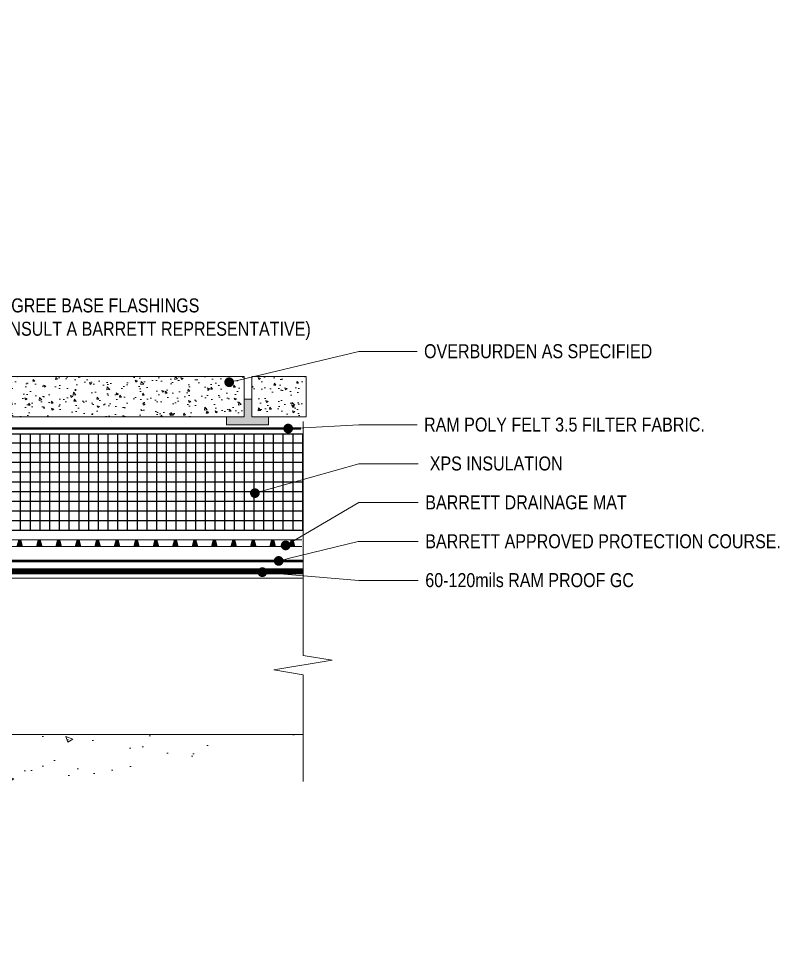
# Model space of a CAD drawing. Header units: inches. Extents: x -0.8 to 83.3, y 0.2 to 50.8.
# Drawn here: x 44.18 to 83.3, y 1.69 to 49.31 of the extents above; entities that cross this region are included whole.
import ezdxf
from ezdxf import colors
from ezdxf.entities.mleader import LeaderData, LeaderLine
from ezdxf.math import Vec2, Vec3

# ---------------------------------------------------------------- set-up
doc = ezdxf.new("R2010")
doc.units = ezdxf.units.IN
doc.header["$MEASUREMENT"] = 0
doc.linetypes.add('Dash', pattern=[0.25, 0.125, -0.125])
doc.linetypes.add('Dashed - Dense', pattern=[0.8, 0.5, -0.3])
for name, color, linetype, lineweight in [('Drainage Mat', 191, 'Continuous', 0), ('New_G - Drawings.2D_Pen_No__100', 7, 'Continuous', 0), ('Others', 190, 'Continuous', 0), ('RAM POLY FELT 3.5 FILTER FABRIC.', 4, 'Dash', 0), ('RamProof SYSTEM MESH', 7, 'Continuous', 0), ('Text', 20, 'Continuous', 0)]:
    doc.layers.add(name, color=color, linetype=linetype, lineweight=lineweight)
doc.layers.add('Insulation Border', color=8, linetype='Continuous')
doc.layers.add('Insulation Foam', color=9, linetype='Continuous')
doc.layers.add('Protection Course', color=99, linetype='Dashed - Dense', lineweight=0, true_color=0x216123)
doc.layers.add('RamProof SYSTEM LIQUID', color=140, linetype='Continuous', lineweight=0, true_color=0x00bfff)
doc.styles.get("Standard").update_dxf_attribs({"font": 'ARIALN.TTF'})

# ---------------------------------------------------------------- blocks, each defined once
blk = doc.blocks.new('*U9')
at = {"layer": 'Drainage Mat'}
h = blk.add_hatch(color=256, dxfattribs=at)
h.dxf.hatch_style = 1
h.paths.add_polyline_path([(0.5, 0.343), (0.447, 0.343), (0.355, 0), (0.5, 0), (0.645, 0), (0.553, 0.343)])
at = {"layer": 'Drainage Mat', "linetype": 'Continuous'}
for points in [[(0, 0.343), (1, 0.343)], [(0, 0), (1, 0)]]:
    blk.add_lwpolyline(points, dxfattribs=at)
blk.add_lwpolyline([(0.5, 0.343), (0.447, 0.343), (0.355, 0), (0.5, 0), (0.645, 0), (0.553, 0.343)], close=True, dxfattribs=at)
blk = doc.blocks.new('*U10')
at = {"layer": 'Drainage Mat', "color": 0, "linetype": 'ByBlock', "lineweight": -2, "transparency": 16777216}
for p in [(16.747, 22.152), (17.747, 22.152), (18.747, 22.152), (19.747, 22.152), (20.747, 22.152), (21.747, 22.152), (22.747, 22.152), (23.747, 22.152), (24.747, 22.152), (25.747, 22.152), (26.747, 22.152), (27.747, 22.152), (28.747, 22.152), (29.747, 22.152), (30.747, 22.152), (31.747, 22.152), (32.747, 22.152), (33.747, 22.152), (34.747, 22.152), (35.747, 22.152), (36.747, 22.152), (37.747, 22.152), (38.747, 22.152), (39.747, 22.152), (40.747, 22.152), (41.747, 22.152), (42.747, 22.152), (43.747, 22.152), (44.747, 22.152), (45.747, 22.152), (46.747, 22.152), (47.747, 22.152), (48.747, 22.152), (49.747, 22.152), (50.747, 22.152), (51.747, 22.152), (52.747, 22.152), (53.747, 22.152), (54.747, 22.152), (55.747, 22.152), (56.747, 22.152), (57.747, 22.152)]:
    blk.add_blockref('*U9', p, dxfattribs=at)
blk = doc.blocks.new('_Dot')
at = {"color": 0, "linetype": 'ByBlock', "lineweight": -2}
blk.add_line((-0.5, 0), (-1, 0), dxfattribs=at)
at = {"color": 0, "linetype": 'ByBlock', "const_width": 0.5}
blk.add_lwpolyline([(-0.25, 0, 1), (0.25, 0, 1)], format="xyb", close=True, dxfattribs=at)

msp = doc.modelspace()

# ---------------------------------------------------------------- hatches: boundary and pattern name
at = {"layer": 'Insulation Foam'}
h = msp.add_hatch(dxfattribs=at)
h.set_pattern_fill('NET', color=256, scale=4)
h.set_pattern_definition([(0, (-101.7079, 22.48927), (0, 0.5), []), (90, (-101.7079, 22.48927), (-0.5, 3e-17), [])])
h.paths.add_polyline_path([(11.17505, 27.92715), (11.17053, 25.36849), (11.65284, 24.8551), (11.65043, 23.61533), (15.44695, 23.60697), (17.25429, 22.99768), (58.80709, 22.99852), (58.80709, 27.92715)])
at = {"layer": 'Others'}
h = msp.add_hatch(dxfattribs=at)
h.set_pattern_fill('CONCRETE___STRUCTURAL_0002', color=256, style=0, pattern_type=2)
h.set_pattern_definition([(130, (47.1301, 29.6341), (1.17164, 0.10251), [0.12251, -1.34764]), (185, (47.1301, 29.6341), (0.22665, 1.2287), [0.09801, -1.07811]), (79.549, (47.0325, 29.6256), (-0.945, 1.1262), [0.10412, -1.14531]), (133.816, (47.1301, 29.9608), (1.74334, 0.27037), [0.18377, -2.02145]), (83.364, (46.9848, 29.9383), (-1.52677, 1.59122), [0.15618, -1.71797]), (188.816, (47.13, 29.9608), (-1.52677, 1.59122), [0.147, -1.61716]), (159, (46.9667, 29.8791), (0.97505, 0.65768), [0.12251, -1.34764]), (214, (46.9667, 29.8791), (-0.39745, 1.18453), [0.09801, -1.07811]), (108.549, (46.8855, 29.8243), (-1.3725, 0.52685), [0.10412, -1.14531]), (142.5, (47.1301, 29.6341), (-0.019863, 0.543781), [0, -1.06504, 0, -1.094443, 0, -1.082192]), (172.5, (47.1301, 29.6341), (-0.429723, 0.64427), [0, -0.623996, 0, -1.040538, 0, -0.412458]), (212.5, (47.49436, 29.6341), (0.871998, 0.036843), [0, -0.408374, 0, -1.27413, 0, -1.69067]), (222.5, (47.6577, 29.6341), (-0.95263, 0.16352), [0, -0.530887, 0, -0.84615, 0, -1.20062])])
h.paths.add_polyline_path([(55.77383, 30.90265), (41.44091, 30.90265), (41.44091, 28.82491), (55.77383, 28.82491)])
h = msp.add_hatch(dxfattribs=at)
h.set_pattern_fill('CONCRETE___STRUCTURAL_0002', color=256, style=0, pattern_type=2)
h.set_pattern_definition([(130, (61.8704, 29.6341), (1.17164, 0.1025), [0.12251, -1.34764]), (185, (61.8704, 29.6341), (0.22665, 1.2287), [0.098, -1.0781]), (79.549, (61.7728, 29.6256), (-0.945, 1.1262), [0.10412, -1.14531]), (133.816, (61.8704, 29.9608), (1.74334, 0.27037), [0.18377, -2.02145]), (83.364, (61.7251, 29.9383), (-1.52677, 1.5912), [0.1562, -1.71797]), (188.816, (61.8704, 29.9608), (-1.52677, 1.5912), [0.147, -1.61716]), (159, (61.7071, 29.8791), (0.97505, 0.65768), [0.12251, -1.34764]), (214, (61.7071, 29.8791), (-0.39745, 1.18453), [0.098, -1.0781]), (108.549, (61.6258, 29.8243), (-1.3725, 0.52685), [0.10412, -1.14531]), (142.5, (61.8704, 29.6341), (-0.019863, 0.54378), [0, -1.06504, 0, -1.094443, 0, -1.08219]), (172.5, (61.8704, 29.6341), (-0.429723, 0.64427), [0, -0.623996, 0, -1.04054, 0, -0.41246]), (212.5, (62.2347, 29.6341), (0.871998, 0.036843), [0, -0.408374, 0, -1.27413, 0, -1.69067]), (222.5, (62.398, 29.6341), (-0.95263, 0.16352), [0, -0.53089, 0, -0.84615, 0, -1.20062])])
h.paths.add_polyline_path([(58.96792, 30.90265), (56.18123, 30.90265), (56.18123, 28.82491), (58.96792, 28.82491)])
msp.add_hatch(color=256, dxfattribs=at).paths.add_polyline_path([(57.03815, 28.82491), (57.03815, 28.41114), (54.87191, 28.41114), (54.87191, 28.82491), (55.77383, 28.82491), (55.77383, 29.73261), (56.18123, 29.73261), (56.18123, 28.82491)])
h = msp.add_hatch(dxfattribs=at)
h.set_pattern_fill('CONCRETE___STRUCTURAL_0002', color=256, style=0, pattern_type=2)
h.set_pattern_definition([(130, (50.5038, 13.5372), (3.64368, 0.31878), [0.381, -4.191]), (185, (50.5038, 13.5372), (0.70486, 3.82114), [0.3048, -3.3528]), (79.549, (50.2, 13.5107), (-2.93883, 3.50235), [0.3238, -3.5618]), (133.816, (50.5038, 14.553), (5.4216, 0.84084), [0.5715, -6.2865]), (83.364, (50.052, 14.483), (-4.7481, 4.9485), [0.4857, -5.3427]), (188.816, (50.504, 14.553), (-4.7481, 4.9485), [0.4572, -5.0292]), (159, (49.9958, 14.2992), (3.03229, 2.0453), [0.381, -4.191]), (214, (49.9958, 14.2992), (-1.23604, 3.68376), [0.3048, -3.3528]), (108.549, (49.743, 14.1288), (-4.26833, 1.63845), [0.3238, -3.5618]), (142.5, (50.5038, 13.5372), (-0.061772, 1.6911), [0, -3.31216, 0, -3.4036, 0, -3.3655]), (172.5, (50.5038, 13.5372), (-1.33639, 2.00361), [0, -1.94056, 0, -3.23596, 0, -1.2827]), (212.5, (51.6366, 13.5372), (2.711818, 0.11458), [0, -1.27, 0, -3.9624, 0, -5.2578]), (222.5, (52.1446, 13.5372), (-2.96259, 0.50853), [0, -1.651, 0, -2.63144, 0, -3.7338])])
edge = h.paths.add_edge_path()
edge.add_line((5.69242, 1.69031), (10.38484, 1.69031))
edge.add_line((10.38484, 1.69031), (10.38484, 12.49453))
edge.add_line((10.38484, 12.49453), (58.80712, 12.49453))

# ---------------------------------------------------------------- linework, layer by layer
at = {"layer": 'Drainage Mat'}
msp.add_lwpolyline([(58.16982, 22.15247), (16.74732, 22.15247)], dxfattribs=at)
at = {"layer": 'Insulation Border', "flags": 128}
msp.add_lwpolyline([(11.17505, 27.92715), (11.17053, 25.36849), (11.65284, 24.8551), (11.65043, 23.61533), (15.44695, 23.60697), (17.25429, 22.99768), (58.80709, 22.99852), (58.80709, 27.92715)], close=True, dxfattribs=at)
at = {"layer": 'New_G - Drawings.2D_Pen_No__100'}
msp.add_lwpolyline([(58.80709, 28.58832), (58.80712, 16.55633), (60.30712, 16.30634), (57.30712, 15.80632), (58.80712, 15.55633), (58.80712, 10.0765)], dxfattribs=at)
at = {"layer": 'Others', "flags": 128}
for points in [[(58.80712, 16.55633), (58.80712, 20.52485), (10.38484, 20.52485), (10.38484, 49.30766)], [(5.69242, 1.69031), (10.38484, 1.69031), (10.38484, 12.49453), (58.80712, 12.49453)]]:
    msp.add_lwpolyline(points, dxfattribs=at)
for points in [[(55.77383, 30.90265), (41.44091, 30.90265), (41.44091, 28.82491), (55.77383, 28.82491)], [(58.96792, 30.90265), (56.18123, 30.90265), (56.18123, 28.82491), (58.96792, 28.82491)], [(57.03815, 28.82491), (57.03815, 28.41114), (54.87191, 28.41114), (54.87191, 28.82491), (55.77383, 28.82491), (55.77383, 29.73261), (56.18123, 29.73261), (56.18123, 28.82491)]]:
    msp.add_lwpolyline(points, close=True, dxfattribs=at)
at = {"layer": 'Protection Course', "linetype": 'Dashed - Dense', "ltscale": 0.2, "const_width": 0.14148}
msp.add_lwpolyline([(58.79283, 21.4154), (16.99476, 21.4154), (15.18032, 22.02708), (11.53495, 22.03267)], dxfattribs=at)
at = {"layer": 'RAM POLY FELT 3.5 FILTER FABRIC.', "ltscale": 0.2, "const_width": 0.11517}
msp.add_lwpolyline([(11.32221, 31.37935), (11.32221, 28.22048), (58.69619, 28.22049)], dxfattribs=at)
at = {"layer": 'RamProof SYSTEM LIQUID', "const_width": 0.3}
msp.add_lwpolyline([(58.82343, 20.88153), (14.80119, 20.88153), (13.9217, 21.17682), (10.89179, 21.17682), (10.89179, 24.2921), (10.60434, 24.71444), (10.60152, 42.61432)], dxfattribs=at)
at = {"layer": 'RamProof SYSTEM MESH'}
msp.add_lwpolyline([(58.82343, 20.88153), (14.73796, 20.88153), (13.91888, 21.17682), (10.88897, 21.17682), (10.88897, 24.2921), (10.60293, 24.71444), (10.60293, 42.5855)], dxfattribs=at)

# ---------------------------------------------------------------- block references
at = {"layer": 'Drainage Mat'}
msp.add_blockref('*U10', (0, 0), dxfattribs=at)

# ---------------------------------------------------------------- leaders
at = {"layer": 'Text'}
ml = msp.add_multileader_mtext('Standard', dxfattribs=at)
ml.set_content('RAM HDR 327 SET IN RAM PROOF GC TYPICAL ALL 90 DEGREE BASE FLASHINGS \\Por POLYFELT 125 VP EMBEDDED IN RAM PROOF GC *(CONSULT A BARRETT REPRESENTATIVE)', color=256)
ml.set_leader_properties(color=256, lineweight=0)
ml.set_arrow_properties(name='DOT')
ml.build(insert=Vec2(0, 0))
ml.multileader.update_dxf_attribs({"text_left_attachment_type": 2, "text_right_attachment_type": 2, "dogleg_length": 0.36, "arrow_head_size": 0.5})
ctx = ml.context
ctx.base_point, ctx.char_height, ctx.arrow_head_size, ctx.landing_gap_size, ctx.plane_origin = Vec3(20.53617, 33.8361), 0.72, 0.5, 0.36, Vec3(10.52339, 17.28793)
ctx.left_attachment, ctx.right_attachment = 2, 2
notes = []
notes.append((ctx, [(1, (1, 1, 0), (18.09163, 33.8361), (1, 0), 2.44454, [(0, [(10.58056, 21.69081)], 0, [])])]))
ctx.mtext.insert, ctx.mtext.defined_height, ctx.mtext.flow_direction = Vec3(20.89617, 34.91471), 3.22093, 5
ml = msp.add_multileader_mtext('Standard', dxfattribs=at)
ml.set_content('OVERBURDEN AS SPECIFIED', color=256)
ml.set_leader_properties(color=256, lineweight=0)
ml.set_arrow_properties(name='DOT')
ml.build(insert=Vec2(0, 0))
ml.multileader.update_dxf_attribs({"text_left_attachment_type": 2, "text_right_attachment_type": 2, "dogleg_length": 11.28087, "arrow_head_size": 0.5})
ctx = ml.context
ctx.base_point, ctx.char_height, ctx.arrow_head_size, ctx.landing_gap_size, ctx.plane_origin = Vec3(64.66933, 32.18697), 0.72, 0.5, 0.36, Vec3(39.7998, 30.21782)
ctx.left_attachment, ctx.right_attachment = 2, 2
notes.append((ctx, [(0, (1, 1, 0), (61.66933, 32.18697), (1, 0), 3, [(0, [(55.0128, 30.60271)], 0, [])])]))
ctx.mtext.insert, ctx.mtext.flow_direction = Vec3(65.02933, 32.55949), 5
ml = msp.add_multileader_mtext('Standard', dxfattribs=at)
ml.set_content('RAM POLY FELT 3.5 FILTER FABRIC.', color=256)
ml.set_leader_properties(color=256, lineweight=0)
ml.set_arrow_properties(name='DOT')
ml.build(insert=Vec2(0, 0))
ml.multileader.update_dxf_attribs({"text_left_attachment_type": 2, "text_right_attachment_type": 2, "dogleg_length": 0.36, "arrow_head_size": 0.5})
ctx = ml.context
ctx.base_point, ctx.char_height, ctx.arrow_head_size, ctx.landing_gap_size, ctx.plane_origin = Vec3(64.66933, 28.41408), 0.72, 0.5, 0.36, Vec3(45.96021, 27.83936)
ctx.left_attachment, ctx.right_attachment = 2, 2
notes.append((ctx, [(0, (1, 1, 0), (61.66933, 28.41408), (1, 0), 3, [(0, [(58.04503, 28.22049)], 0, [])])]))
ctx.mtext.insert, ctx.mtext.flow_direction = Vec3(65.02933, 28.7866), 5
ml = msp.add_multileader_mtext('Standard', dxfattribs=at)
ml.set_content(' XPS INSULATION', color=256)
ml.set_leader_properties(color=256, lineweight=0)
ml.set_arrow_properties(name='DOT')
ml.build(insert=Vec2(0, 0))
ml.multileader.update_dxf_attribs({"text_left_attachment_type": 2, "text_right_attachment_type": 2, "dogleg_length": 0.36, "arrow_head_size": 0.5})
ctx = ml.context
ctx.base_point, ctx.char_height, ctx.arrow_head_size, ctx.landing_gap_size, ctx.plane_origin = Vec3(64.7331, 26.41408), 0.72, 0.5, 0.36, Vec3(60.05805, 25.14523)
ctx.left_attachment, ctx.right_attachment = 2, 2
notes.append((ctx, [(0, (1, 1, 0), (61.66933, 26.41408), (1, 0), 3.06377, [(0, [(56.33431, 24.902)], 0, [])])]))
ctx.mtext.insert, ctx.mtext.flow_direction = Vec3(65.0931, 26.7866), 5
ml = msp.add_multileader_mtext('Standard', dxfattribs=at)
ml.set_content('BARRETT DRAINAGE MAT', color=256)
ml.set_leader_properties(color=256, lineweight=0)
ml.set_arrow_properties(name='DOT')
ml.build(insert=Vec2(0, 0))
ml.multileader.update_dxf_attribs({"text_left_attachment_type": 2, "text_right_attachment_type": 2, "dogleg_length": 0.36, "arrow_head_size": 0.5})
ctx = ml.context
ctx.base_point, ctx.char_height, ctx.arrow_head_size, ctx.landing_gap_size, ctx.plane_origin = Vec3(64.7331, 24.41408), 0.72, 0.5, 0.36, Vec3(60.94831, 22.26216)
ctx.left_attachment, ctx.right_attachment = 2, 2
notes.append((ctx, [(0, (1, 1, 0), (61.66933, 24.41408), (1, 0), 3.06377, [(0, [(57.91373, 22.21259)], 0, [])])]))
ctx.mtext.insert, ctx.mtext.flow_direction = Vec3(65.0931, 24.7866), 5
ml = msp.add_multileader_mtext('Standard', dxfattribs=at)
ml.set_content('BARRETT APPROVED PROTECTION COURSE.', color=256)
ml.set_leader_properties(color=256, lineweight=0)
ml.set_arrow_properties(name='DOT')
ml.build(insert=Vec2(0, 0))
ml.multileader.update_dxf_attribs({"text_left_attachment_type": 2, "text_right_attachment_type": 2, "dogleg_length": 0.36, "arrow_head_size": 0.5})
ctx = ml.context
ctx.base_point, ctx.char_height, ctx.arrow_head_size, ctx.landing_gap_size, ctx.plane_origin = Vec3(64.7331, 22.41408), 0.72, 0.5, 0.36, Vec3(60.84431, 21.4154)
ctx.left_attachment, ctx.right_attachment = 2, 2
notes.append((ctx, [(0, (1, 1, 0), (61.65044, 22.41408), (1, 0), 3.08266, [(0, [(57.55442, 21.4154)], 0, [])])]))
ctx.mtext.insert, ctx.mtext.flow_direction = Vec3(65.0931, 22.7866), 5
ml = msp.add_multileader_mtext('Standard', dxfattribs=at)
ml.set_content('60-120mils RAM PROOF GC ', color=256)
ml.set_leader_properties(color=256, lineweight=0)
ml.set_arrow_properties(name='DOT')
ml.build(insert=Vec2(0, 0))
ml.multileader.update_dxf_attribs({"text_left_attachment_type": 2, "text_right_attachment_type": 2, "dogleg_length": 0.36, "arrow_head_size": 0.5, "scale": 8})
ctx = ml.context
ctx.base_point, ctx.scale, ctx.char_height, ctx.arrow_head_size, ctx.landing_gap_size, ctx.plane_origin = Vec3(64.7331, 20.41408), 8, 0.72, 0.5, 0.36, Vec3(54.83341, 25.51674)
ctx.left_attachment, ctx.right_attachment = 2, 2
notes.append((ctx, [(0, (1, 1, 0), (61.66933, 20.41408), (1, 0), 3.06377, [(0, [(56.7156, 20.83603)], 0, [])])]))
ctx.mtext.insert, ctx.mtext.flow_direction = Vec3(65.0931, 20.7866), 5
for ctx, leaders in notes:
    for number, flags, end, landing, length, lines in leaders:
        leader = LeaderData()
        leader.index, (leader.has_last_leader_line, leader.has_dogleg_vector, leader.attachment_direction) = number, flags
        leader.last_leader_point, leader.dogleg_vector, leader.dogleg_length = Vec3(end), Vec3(landing), length
        for number, points, colour, breaks in lines:
            line = LeaderLine()
            line.index, line.vertices, line.color, line.breaks = number, Vec3.list(points), colors.encode_raw_color(colour), breaks
            leader.lines.append(line)
        ctx.leaders.append(leader)

doc.saveas('drawing.dxf')
